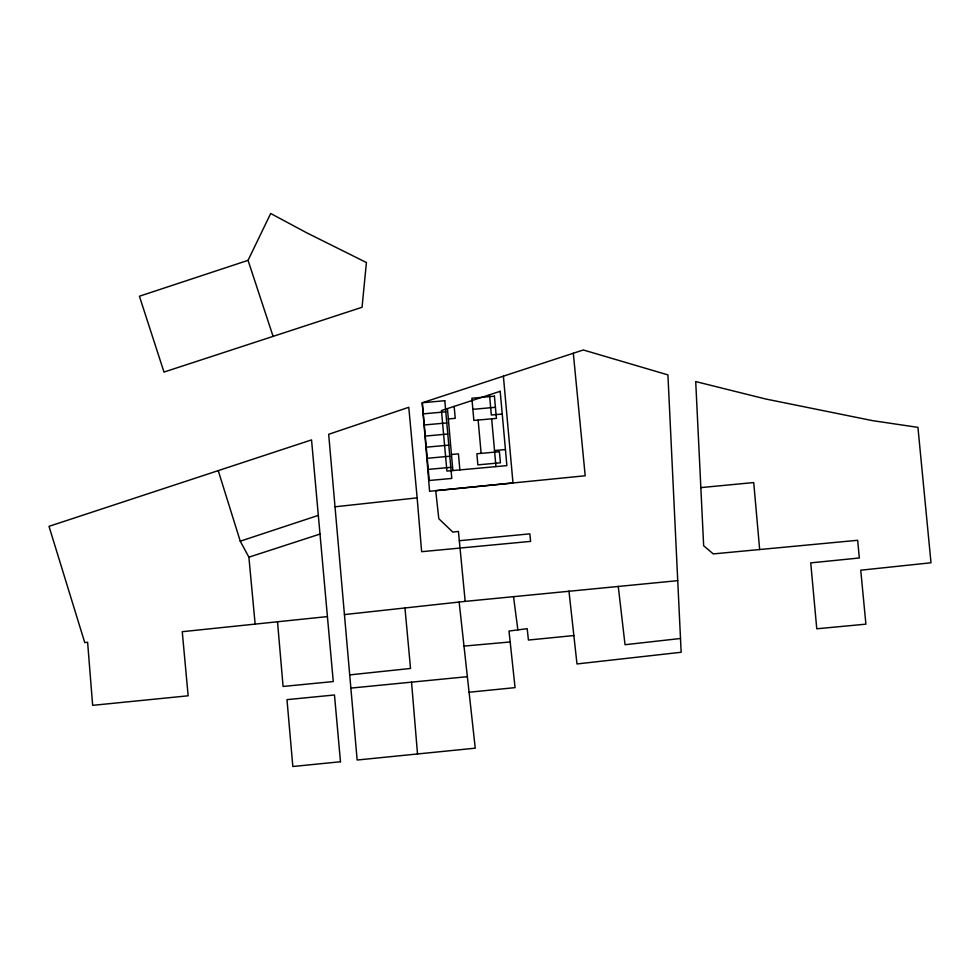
<?xml version="1.0" encoding="UTF-8"?>
<svg xmlns="http://www.w3.org/2000/svg" width="980" height="980" viewBox="0 0 980 980"><rect width="100%" height="100%" fill="white"/><g stroke="black" fill="none" stroke-linecap="round" stroke-linejoin="round"><path stroke-width="1.47" d="M248.05 260.349L270.688 213.493L306.875 232.897L366.422 262.53L362.049 307.279L163.991 372.069L139.417 296.23L248.05 260.349L273.065 336.299M218.234 470.621L240.259 541.193L318.316 515.382M277.512 621.773L283.085 686.453L333.261 681.566L311.542 439.898L49 526.346L84.746 642.586L87.612 642.268L92.659 705.343L188.148 695.8L182.256 631.696L255.131 624.101L248.896 557.179L320.007 534.063M680.488 638.495L625.032 644.717L618.258 586.346M335.025 506.795L417.137 497.865L408.783 407.3L328.68 434.287L357.149 760.027L475.251 748.181L459.142 602.051M344.446 614.582L465.169 601.389L677.731 580.662M349.725 674.889L410.522 668.458L404.961 607.968M255.131 624.101L327.418 616.591M469.089 692.235L515.063 687.629L509 631.047L527.191 628.682L528.428 640.05L573.864 635.555M459.326 540.727L529.837 533.843L530.621 541.377L421.633 551.691L417.137 497.865M350.865 688.095L467.374 676.678M700.847 487.611L753.73 482.552L759.659 549.535L713.256 553.908L703.652 545.75L695.714 381.575L765.417 398.934L872.323 420.604L917.929 427.366L931 562.777L860.734 570.201L865.904 624.162L816.769 628.793L810.73 562.875L859.325 557.988L857.672 540.286L759.659 549.535M423.25 413.866L445.802 411.808M472.875 409.346L495.427 407.288M448.35 418.938L455.235 418.313L454.157 406.394M502.238 414.026L491.323 415.018L489.51 394.805M424.242 424.977L446.794 422.919M425.247 436.076L447.799 434.018M426.239 447.186L448.791 445.128M451.462 454.487L458.432 453.85L459.865 469.91M494.52 450.555L505.435 449.563M427.243 458.285L449.796 456.227M428.236 469.396L450.788 467.338M463.993 646.09L510.163 641.973M240.259 541.193L248.896 557.179M513.508 596.575L517.869 629.895M568.951 591.05L576.987 663.95L681.149 652.264L667.919 374.887L583.296 349.97L422.245 402.768L429.583 491.286L512.981 482.969L503.389 376.161M573.312 353.241L585.195 475.766L435.72 490.674L438.795 518.69L452.772 532.079L458.432 531.43L465.169 601.389M491.666 418.827L495.966 466.627M478.13 420.053L481.131 453.373M447.444 408.599L452.858 470.559M411.539 682.141L417.505 753.963M500.192 391.302L441.466 410.559L446.905 471.098L506.88 465.623L500.192 391.302M340.477 761.754L292.836 766.507L286.981 699.647L334.474 694.979L340.477 761.754M444.798 400.71L422.245 402.755L429.24 480.494L451.792 478.436L444.798 400.71M494.422 396.177L471.87 398.235L473.867 420.445L496.419 418.387L494.422 396.177M499.42 451.707L476.868 453.765L477.86 464.863L500.413 462.805L499.42 451.707"/></g></svg>
